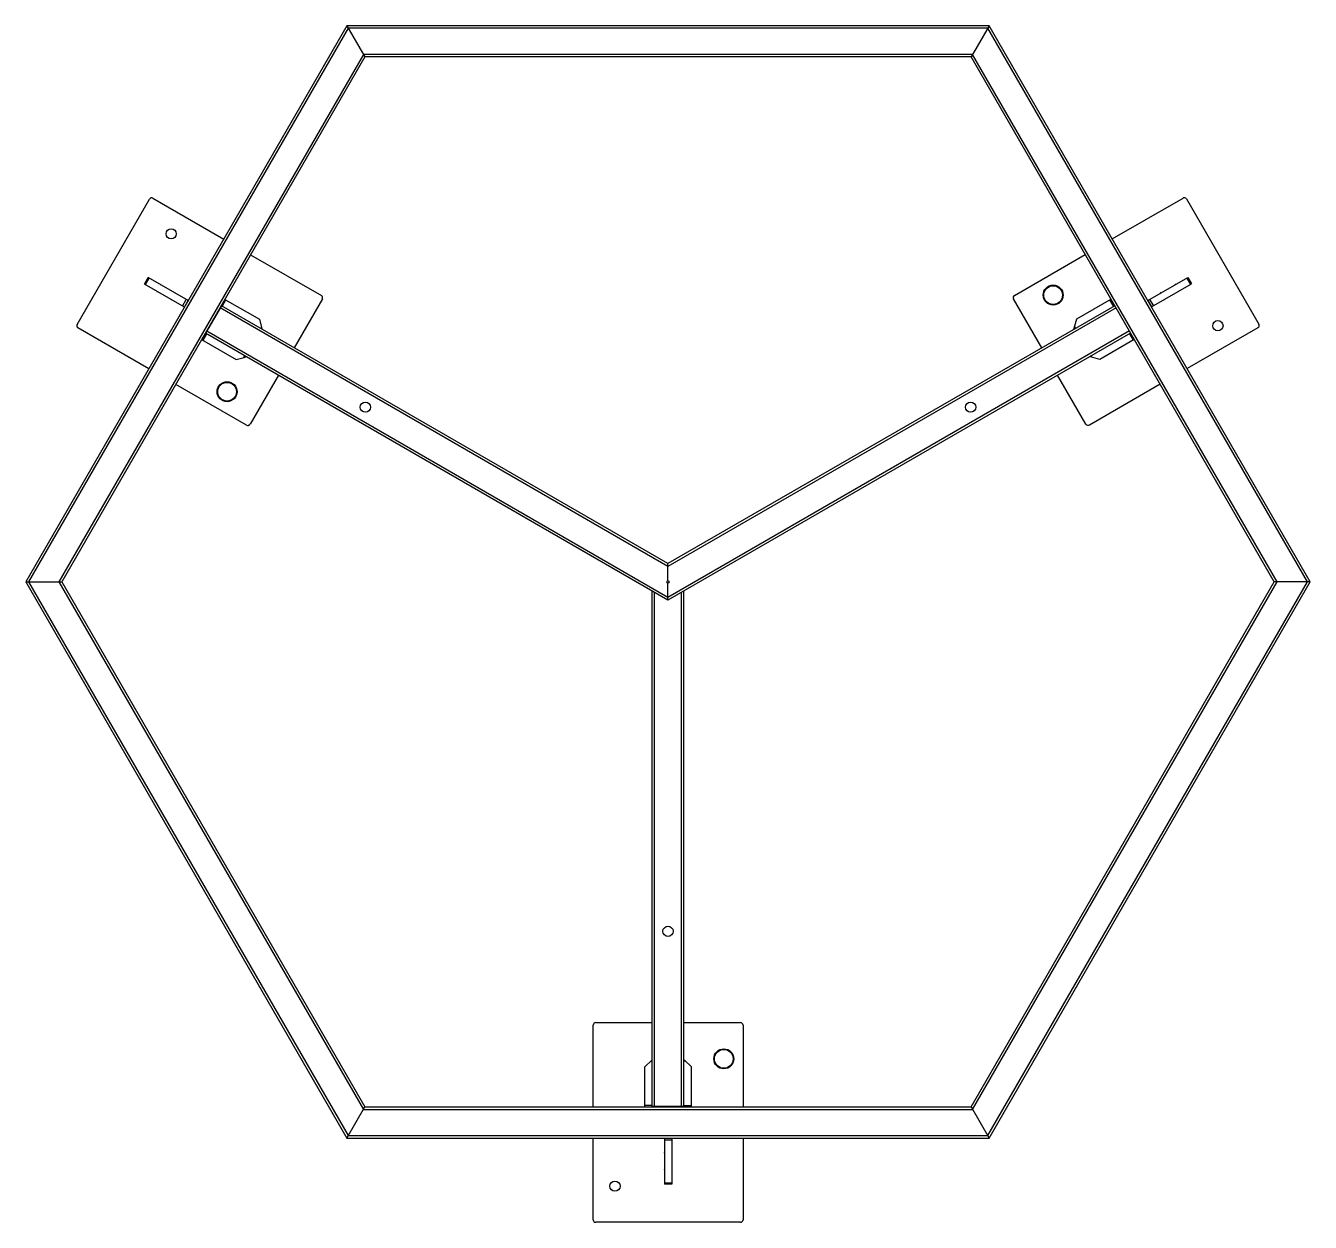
# Model space of a CAD drawing. Extents: x -515 to 515, y -513 to 446.
import ezdxf

# ---------------------------------------------------------------- set-up
doc = ezdxf.new("R2010")
doc.units = 0
doc.layers.get('0').update_dxf_attribs({"linetype": 'CONTINUOUS'})

msp = doc.modelspace()

# ---------------------------------------------------------------- linework, layer by layer
at = {"color": 7, "linetype": 'CONTINUOUS'}
for p, q in [((-257.3, 445.7), (-514.6, 0)), ((-256.2, 443.7), (-512.3, 0)), ((-257.3, 445.7), (-242.9, 420.7)), ((257.3, 445.7), (-257.3, 445.7)), ((256.2, 443.7), (-256.2, 443.7)), ((257.3, 445.7), (242.9, 420.7)), ((512.3, 0), (256.2, 443.7)), ((514.6, 0), (257.3, 445.7)), ((-244, 422.7), (-488.1, 0)), ((244, 422.7), (-244, 422.7)), ((488.1, 0), (244, 422.7)), ((-242.9, 420.7), (-485.8, 0)), ((242.9, 420.7), (-242.9, 420.7)), ((485.8, 0), (242.9, 420.7)), ((0, 12.4), (-358.8, 219.5)), ((0, 14.7), (-357.8, 221.2)), ((358, 221.3), (0, 14.7)), ((0, -14.7), (-370.7, 199.4)), ((0, -12.4), (-369.5, 201)), ((370.7, 199.4), (0, -14.7)), ((0, 1), (0, 14.7)), ((-514.6, 0), (-257.3, -445.7)), ((-514.6, 0), (-485.8, 0)), ((-512.3, 0), (-256.2, -443.7)), ((-488.1, 0), (-244, -422.7)), ((-485.8, 0), (-242.9, -420.7)), ((-12.7, -420.3), (-12.7, -7.3)), ((-10.7, -420.3), (-10.7, -8.5)), ((0, -14.7), (0, -1)), ((10.7, -420.3), (10.7, -8.5)), ((12.7, -420.7), (12.7, -7.3)), ((242.9, -420.7), (485.8, 0)), ((244, -422.7), (488.1, 0)), ((256.2, -443.7), (512.3, 0)), ((257.3, -445.7), (514.6, 0)), ((514.6, 0), (485.8, 0)), ((-257.3, -445.7), (-242.9, -420.7)), ((-242.9, -420.7), (242.9, -420.7)), ((242.9, -420.7), (257.3, -445.7)), ((-244, -422.7), (244, -422.7)), ((-257.3, -445.7), (257.3, -445.7)), ((-256.2, -443.7), (256.2, -443.7))]:
    msp.add_line(p, q, dxfattribs=at)
at = {"color": 4, "linetype": 'CONTINUOUS'}
for p, q in [((-473.5, 206.3), (-415.5, 306.7)), ((-412.8, 307.5), (-356, 274.7)), ((355.9, 274.9), (412.7, 307.6)), ((415.4, 306.9), (473.4, 206.5)), ((-334.4, 262.2), (-277.7, 229.5)), ((277.6, 229.6), (334.3, 262.4)), ((-419.5, 238.6), (-416.5, 243.8)), ((-387.5, 220.2), (-419.5, 238.6)), ((-418.7, 238.2), (-415.7, 243.4)), ((-384.5, 225.4), (-416.5, 243.8)), ((384.4, 225.5), (416.4, 244)), ((387.4, 220.3), (419.4, 238.8)), ((415.6, 243.5), (418.6, 238.4)), ((416.4, 244), (419.4, 238.8)), ((-276.9, 226.7), (-299.5, 187.6)), ((299.5, 187.6), (276.8, 226.9)), ((355, 226.5), (327.3, 210.5)), ((-389, 221), (-386, 226.2)), ((-387.5, 220.2), (-384.5, 225.4)), ((-357.8, 221.2), (-370.5, 199.2)), ((-358.1, 221.2), (-357.9, 221)), ((-357.1, 220.8), (-354.2, 225.9)), ((-355.1, 226.4), (-327.4, 210.4)), ((357.1, 220.8), (354.1, 226)), ((384.4, 225.5), (387.4, 220.3)), ((385.9, 226.4), (388.9, 221.2)), ((-327.4, 210.4), (-325.4, 202.9)), ((327.3, 210.5), (325.3, 203)), ((-416, 170.8), (-472.8, 203.6)), ((-369.8, 198.9), (-372.8, 193.7)), ((-325.7, 204.2), (-326.4, 203.1)), ((-325.5, 202.6), (-325.4, 202.9)), ((325.5, 202.6), (325.3, 203)), ((325.6, 204.4), (326.4, 203.1)), ((369.8, 198.9), (372.7, 193.8)), ((472.7, 203.7), (415.9, 171)), ((-373.7, 194.2), (-346, 178.2)), ((373.6, 194.3), (345.9, 178.3)), ((-346, 178.2), (-338.5, 180.2)), ((-339.8, 179.8), (-339.1, 181.1)), ((-338.2, 180.6), (-338.5, 180.2)), ((338.2, 180.6), (338.4, 180.3)), ((345.9, 178.3), (338.4, 180.3)), ((339.7, 180), (339.1, 181.1)), ((-312.2, 165.6), (-334.9, 126.3)), ((334.8, 126.5), (312.2, 165.6)), ((-337.7, 125.6), (-394.4, 158.3)), ((394.3, 158.5), (337.6, 125.7)), ((-59.9, -420.7), (-59.9, -355.2)), ((-57.9, -353.2), (-12.7, -353.2)), ((12.7, -353.2), (58.1, -353.2)), ((60.1, -355.2), (60.1, -420.7)), ((-18.5, -388.7), (-13, -383.2)), ((-18.5, -420.7), (-18.5, -388.7)), ((-14, -384.2), (-12.7, -384.2)), ((-12.7, -383.2), (-13, -383.2)), ((12.7, -383.2), (13.2, -383.2)), ((14.2, -384.2), (12.7, -384.2)), ((18.7, -388.7), (13.2, -383.2)), ((18.7, -420.7), (18.7, -388.7)), ((-12.7, -419.7), (-18.5, -419.7)), ((12.7, -420.3), (-12.7, -420.3)), ((-12.5, -420.7), (-12.5, -420.3)), ((12.7, -419.7), (18.7, -419.7)), ((-59.9, -511.2), (-59.9, -445.7)), ((-2.9, -445.7), (-2.9, -482.6)), ((3.1, -447.4), (-2.9, -447.4)), ((3.1, -445.7), (3.1, -482.6)), ((60.1, -445.7), (60.1, -511.2)), ((3.1, -481.7), (-2.9, -481.7)), ((3.1, -482.6), (-2.9, -482.6)), ((58.1, -513.2), (-57.9, -513.2))]:
    msp.add_line(p, q, dxfattribs=at)
at = {"color": 8, "linetype": 'CONTINUOUS'}
for p, q in [((359, 219.6), (0, 12.4)), ((369.7, 201.1), (0, -12.4))]:
    msp.add_line(p, q, dxfattribs=at)
at = {"color": 4, "linetype": 'CONTINUOUS', "flags": 128}
for points in [[(-344.7, 220.4), (-344.7, 220.4), (-344.7, 220.4)], [(344.6, 220.6), (344.6, 220.5), (344.6, 220.5)], [(-333, 213.6), (-333, 213.6), (-333, 213.6)], [(332.9, 213.8), (332.9, 213.8), (332.9, 213.8)], [(-363.3, 188.2), (-363.3, 188.2), (-363.3, 188.1)], [(363.2, 188.4), (363.2, 188.3), (363.2, 188.3)], [(-351.6, 181.4), (-351.6, 181.4), (-351.6, 181.4)], [(351.5, 181.6), (351.5, 181.6), (351.5, 181.6)], [(-18.5, -395.2), (-18.5, -395.2), (-18.5, -395.2)], [(18.7, -395.2), (18.7, -395.2), (18.7, -395.2)], [(-18.5, -408.7), (-18.5, -408.7), (-18.5, -408.7)], [(18.7, -408.7), (18.7, -408.7), (18.7, -408.7)]]:
    msp.add_lwpolyline(points, dxfattribs=at)
at = {"color": 4, "linetype": 'CONTINUOUS'}
for centre, radius in [((-398.1, 278.9), 4.1), ((308.6, 229.8), 8), ((308.6, 229.8), 7.5), ((440.6, 205.3), 4.1), ((-353.3, 152.4), 8), ((-353.3, 152.4), 7.5), ((44.7, -382.2), 8), ((44.7, -382.2), 7.5), ((-42.5, -484.2), 4.1)]:
    msp.add_circle(centre, radius, dxfattribs=at)
at = {"color": 7, "linetype": 'CONTINUOUS'}
for centre, radius in [((-242.5, 140), 4.1), ((242.5, 140), 4.1), ((0, 0), 1), ((0, -280), 4.1)]:
    msp.add_circle(centre, radius, dxfattribs=at)
at = {"color": 4, "linetype": 'CONTINUOUS'}
for centre, radius, start, end in [((-413.8, 305.7), 2, 60, 150), ((413.7, 305.9), 2, 30, 120), ((-406.6, 237.8), 0.35, 15.0001, 105.0001), ((406.5, 238), 0.35, 74.9999, 164.9999), ((-409.3, 233), 0.35, 194.9999, 284.9999), ((-394.9, 231.1), 0.35, 15, 104.9999), ((-278.7, 227.7), 2, 330, 60), ((278.6, 227.9), 2, 120, 210), ((394.8, 231.2), 0.35, 75, 165), ((409.2, 233.2), 0.35, 255.0001, 345.0001), ((-397.6, 226.3), 0.35, 195, 285), ((397.5, 226.5), 0.35, 255, 344.9999), ((-471.8, 205.3), 2, 150, 240), ((471.7, 205.5), 2, 300, 30), ((-336.7, 127.3), 2, 240, 330), ((336.6, 127.5), 2, 210, 300), ((-57.9, -355.2), 2, 90, 180), ((58.1, -355.2), 2, 360, 90), ((-2.7, -457.5), 0.35, 135, 224.9999), ((2.9, -457.5), 0.35, 315, 45), ((-2.7, -471), 0.35, 135.0001, 225.0001), ((2.9, -471), 0.35, 314.9999, 44.9999), ((-57.9, -511.2), 2, 180, 270), ((58.1, -511.2), 2, 270, 360)]:
    msp.add_arc(centre, radius, start, end, dxfattribs=at)

doc.saveas('drawing.dxf')
